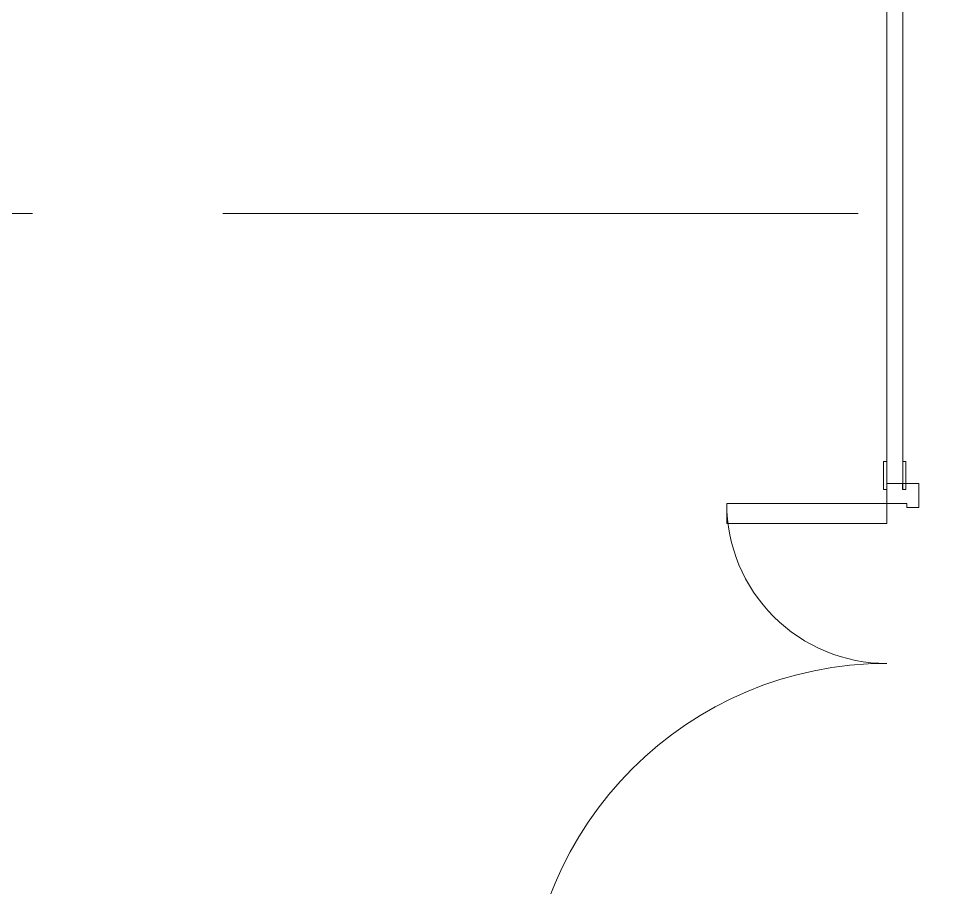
# Model space of a CAD drawing. Header units: millimetres. Extents: x 81469 to 279813, y -8553 to 29000.
# Drawn here: x 117120 to 119437, y 1915 to 4088 of the extents above; entities that cross this region are included whole.
import ezdxf

# ---------------------------------------------------------------- set-up
doc = ezdxf.new("R2010")
doc.units = ezdxf.units.MM
doc.linetypes.add('Осевая', pattern=[3175, 635, -476.25, 1587.5, -476.25])
for name, color, linetype, lineweight in [('A-DOOR', 7, 'Continuous', 9), ('A-DOOR-1', 7, 'Continuous', 13), ('A-DOOR-FRAM', 7, 'Continuous', 13), ('Оси-2', 7, 'Осевая', 9)]:
    doc.layers.add(name, color=color, linetype=linetype, lineweight=lineweight)
doc.layers.add('I-WALL-4', color=7, linetype='Continuous', lineweight=9, true_color=0xc0c0c0)

# ---------------------------------------------------------------- blocks, each defined once
blk = doc.blocks.new('110_Дверь_СКБ_2Ст - Д-5_п__в составе перегородки _не входит в спец__-32680317-План отделки стен 3 этажа в осях 23-33')
at = {"layer": 'A-DOOR'}
for centre, radius, start, end in [((-637.5, -20), 400, 270, 0), ((662.5, -20), 900, 180, 270)]:
    blk.add_arc(centre, radius, start, end, dxfattribs=at)
at = {"layer": 'A-DOOR-1'}
for p, q in [((-637.5, -20), (-587.5, -20)), ((-637.5, -420), (-637.5, -20)), ((-587.5, -20), (-587.5, -420)), ((612.5, -20), (662.5, -20)), ((612.5, -920), (612.5, -20)), ((662.5, -20), (662.5, -920)), ((-587.5, -420), (-637.5, -420)), ((662.5, -920), (612.5, -920))]:
    blk.add_line(p, q, dxfattribs=at)
at = {"layer": 'A-DOOR-FRAM'}
for p, q in [((-687.5, 60), (-627.5, 60)), ((-687.5, -20), (-687.5, 60)), ((-627.5, 60), (-627.5, 30)), ((652.5, 60), (712.5, 60)), ((652.5, 30), (652.5, 60)), ((712.5, 60), (712.5, -20)), ((-742.5, 28), (-672.5, 28)), ((-742.5, 20), (-742.5, 28)), ((-672.5, 28), (-672.5, 20)), ((-637.5, 30), (-637.5, -20)), ((-627.5, 30), (-637.5, 30)), ((662.5, 30), (652.5, 30)), ((662.5, -20), (662.5, 30)), ((697.5, 20), (697.5, 28)), ((697.5, 28), (767.5, 28)), ((767.5, 28), (767.5, 20)), ((-672.5, 20), (-742.5, 20)), ((-687.5, 20), (-672.5, 20)), ((-687.5, 19), (-687.5, 20)), ((-672.5, 19), (-687.5, 19)), ((-672.5, 20), (-672.5, 19)), ((697.5, 19), (697.5, 20)), ((697.5, 20), (712.5, 20)), ((767.5, 20), (697.5, 20)), ((712.5, 19), (697.5, 19)), ((712.5, 20), (712.5, 19)), ((-742.5, -20), (-672.5, -20)), ((-742.5, -28), (-742.5, -20)), ((-637.5, -20), (-687.5, -20)), ((-672.5, -20), (-672.5, -28)), ((712.5, -20), (662.5, -20)), ((697.5, -28), (697.5, -20)), ((697.5, -20), (767.5, -20)), ((767.5, -20), (767.5, -28)), ((-672.5, -28), (-742.5, -28)), ((767.5, -28), (697.5, -28))]:
    blk.add_line(p, q, dxfattribs=at)

msp = doc.modelspace()

# ---------------------------------------------------------------- linework, layer by layer
at = {"layer": 'I-WALL-4'}
for p, q in [((119330, 10380), (119330, 2980)), ((119290, 5180), (119290, 2980))]:
    msp.add_line(p, q, dxfattribs=at)
at = {"layer": 'Оси-2'}
msp.add_line((84769.4, 3600), (122510, 3600), dxfattribs=at)

# ---------------------------------------------------------------- block references
at = {"layer": 'A-DOOR', "rotation": 270}
msp.add_blockref('110_Дверь_СКБ_2Ст - Д-5_п__в составе перегородки _не входит в спец__-32680317-План отделки стен 3 этажа в осях 23-33', (119310, 2237.5), dxfattribs=at)

doc.saveas('drawing.dxf')
